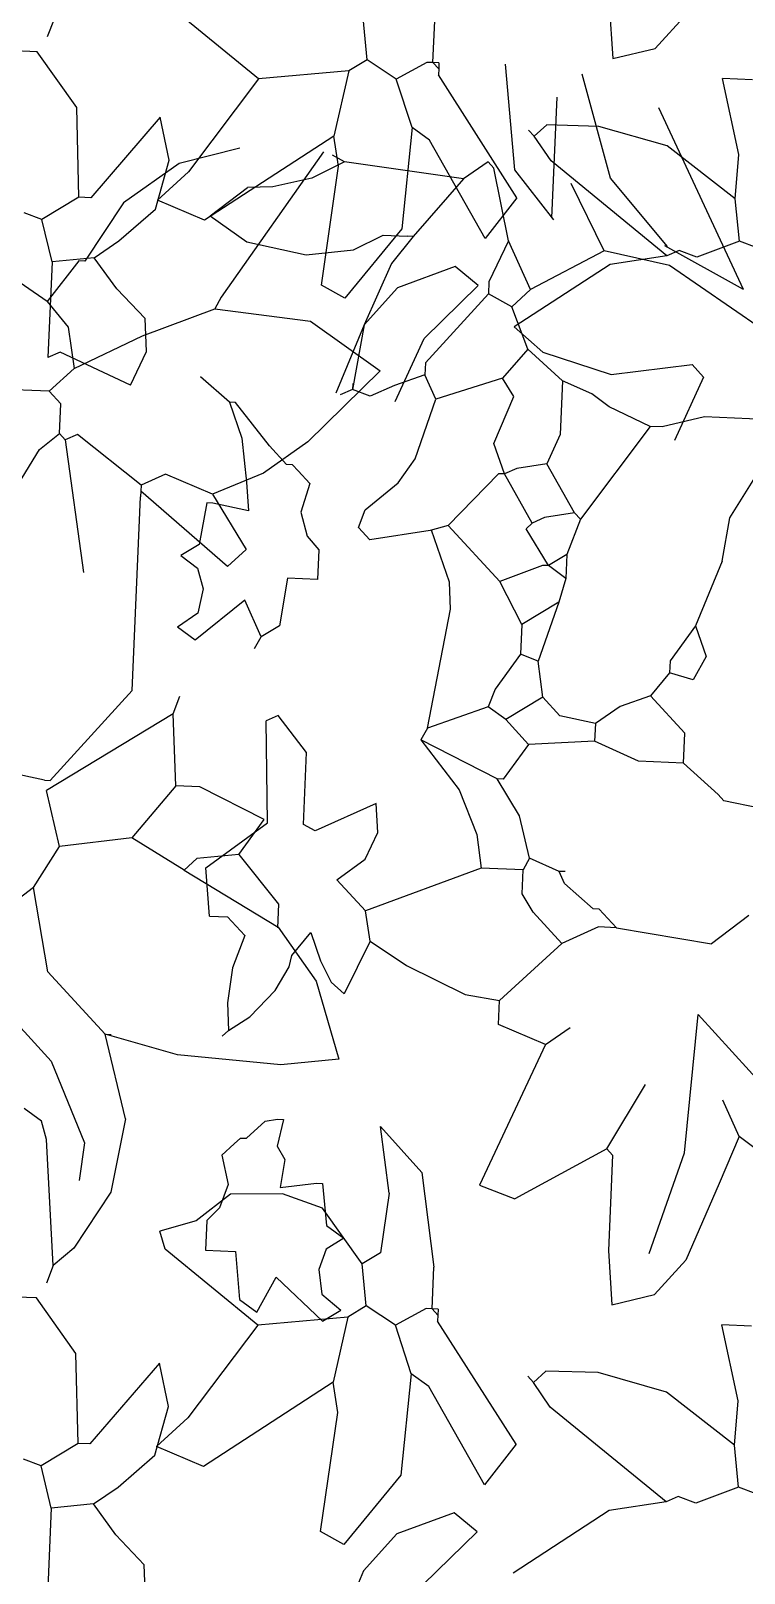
# Model space of a CAD drawing. Header units: inches. Extents: x 140.5 to 186.8, y 19 to 37.2.
# Drawn here: x 157.689 to 158.069, y 31.112 to 31.934 of the extents above; entities that cross this region are included whole.
import ezdxf

# ---------------------------------------------------------------- set-up
doc = ezdxf.new("R2010")
doc.units = ezdxf.units.IN
doc.header["$MEASUREMENT"] = 0
doc.layers.add('VERDE_siepe', color=96, linetype='Continuous')

msp = doc.modelspace()

# ---------------------------------------------------------------- linework, layer by layer
at = {"layer": 'VERDE_siepe'}
for p, q in [((157.81028, 31.90881), (157.76097, 31.94927)), ((157.99716, 31.94854), (157.99909, 31.91973)), ((157.7013, 31.9407), (157.6977, 31.93128)), ((157.86819, 31.91905), (157.86597, 31.94149)), ((157.90323, 31.91752), (157.9042, 31.93982)), ((158.03843, 31.94355), (158.02167, 31.92512)), ((157.6924, 31.92331), (157.67648, 31.924)), ((157.71346, 31.89366), (157.6924, 31.92331)), ((157.99909, 31.91973), (158.02167, 31.92512)), ((157.85835, 31.91309), (157.81028, 31.90881)), ((157.85835, 31.91309), (157.85045, 31.87833)), ((157.86819, 31.91905), (157.85835, 31.91309)), ((157.88369, 31.9088), (157.86819, 31.91905)), ((157.90004, 31.91766), (157.88369, 31.9088)), ((157.90323, 31.91752), (157.90004, 31.91766)), ((157.90642, 31.91738), (157.90323, 31.91752)), ((157.90628, 31.9142), (157.90323, 31.91752)), ((157.90628, 31.9142), (157.90614, 31.91101)), ((157.90642, 31.91738), (157.90628, 31.9142)), ((157.94169, 31.91675), (157.94659, 31.8604)), ((157.81028, 31.90881), (157.77301, 31.85936)), ((157.89214, 31.88289), (157.88369, 31.9088)), ((157.94796, 31.84535), (157.90614, 31.91101)), ((157.99785, 31.85583), (157.98269, 31.91134)), ((158.07345, 31.90829), (158.05753, 31.90898)), ((158.06624, 31.86852), (158.05753, 31.90898)), ((157.96658, 31.83481), (157.96938, 31.89915)), ((157.71456, 31.84573), (157.71346, 31.89366)), ((157.75792, 31.88852), (157.72094, 31.84545)), ((157.76272, 31.8655), (157.75792, 31.88852)), ((158.02341, 31.8936), (158.06854, 31.79672)), ((157.89214, 31.88289), (157.8866, 31.82887)), ((157.90142, 31.87611), (157.89214, 31.88289)), ((157.95723, 31.87824), (157.95418, 31.88156)), ((157.96388, 31.88433), (157.95723, 31.87824)), ((157.99165, 31.8835), (157.96388, 31.88433)), ((158.02805, 31.87312), (157.99165, 31.8835)), ((157.80023, 31.87191), (157.76794, 31.86374)), ((157.85045, 31.87833), (157.78146, 31.83346)), ((157.85294, 31.86226), (157.85045, 31.87833)), ((157.93107, 31.82374), (157.90142, 31.87611)), ((157.96623, 31.86508), (157.95723, 31.87824)), ((158.06431, 31.84484), (158.02805, 31.87312)), ((157.76794, 31.86374), (157.73829, 31.8427)), ((157.75544, 31.83943), (157.76272, 31.8655)), ((157.84482, 31.86996), (157.79038, 31.79254)), ((157.85602, 31.8647), (157.83861, 31.85584)), ((157.85602, 31.8647), (157.84978, 31.86816)), ((157.91946, 31.85554), (157.85602, 31.8647)), ((157.93262, 31.86455), (157.91946, 31.85554)), ((157.93567, 31.86123), (157.93262, 31.86455)), ((158.02787, 31.81451), (157.96623, 31.86508)), ((158.06431, 31.84484), (158.06624, 31.86852)), ((157.77301, 31.85936), (157.75638, 31.84413)), ((157.83861, 31.85584), (157.81785, 31.85129)), ((157.84379, 31.79881), (157.85294, 31.86226)), ((157.91946, 31.85554), (157.89259, 31.8248)), ((157.94356, 31.82258), (157.93567, 31.86123)), ((157.94659, 31.8604), (157.96748, 31.83376)), ((158.02811, 31.81942), (157.99785, 31.85583)), ((157.78453, 31.83589), (157.80434, 31.85099)), ((157.81785, 31.85129), (157.80434, 31.85099)), ((157.99439, 31.81716), (157.97681, 31.85304)), ((157.71456, 31.84573), (157.69489, 31.83381)), ((157.72094, 31.84545), (157.71456, 31.84573)), ((157.73829, 31.8427), (157.71779, 31.81167)), ((157.73589, 31.82245), (157.75544, 31.83943)), ((157.78146, 31.83346), (157.75638, 31.84413)), ((157.94796, 31.84535), (157.93107, 31.82374)), ((158.06652, 31.8224), (158.06431, 31.84484)), ((157.69489, 31.83381), (157.68547, 31.83742)), ((157.70029, 31.81123), (157.69489, 31.83381)), ((157.78453, 31.83589), (157.804, 31.8219)), ((157.6977, 31.7902), (157.64812, 31.82429)), ((157.72273, 31.81344), (157.73589, 31.82245)), ((157.804, 31.8219), (157.83569, 31.81507)), ((157.8866, 31.82887), (157.85626, 31.79189)), ((157.86095, 31.81778), (157.87665, 31.82549)), ((157.87665, 31.82549), (157.88939, 31.82494)), ((157.89259, 31.8248), (157.88119, 31.81036)), ((157.89259, 31.8248), (157.88939, 31.82494)), ((157.94356, 31.82258), (157.93303, 31.80068)), ((157.95519, 31.79653), (157.94356, 31.82258)), ((158.06652, 31.8224), (158.0438, 31.81382)), ((158.07594, 31.81879), (158.06652, 31.8224)), ((157.83569, 31.81507), (157.86095, 31.81778)), ((157.99439, 31.81716), (157.95519, 31.79653)), ((158.02917, 31.80927), (157.99439, 31.81716)), ((158.02787, 31.81451), (157.99765, 31.80995)), ((158.02659, 31.82005), (158.06854, 31.79672)), ((158.03438, 31.81742), (158.02787, 31.81451)), ((158.0438, 31.81382), (158.03438, 31.81742)), ((157.71461, 31.81181), (157.6977, 31.7902)), ((157.70029, 31.81123), (157.69807, 31.76026)), ((157.72273, 31.81344), (157.70029, 31.81123)), ((157.71779, 31.81167), (157.71461, 31.81181)), ((157.73478, 31.79697), (157.72273, 31.81344)), ((157.88119, 31.81036), (157.86663, 31.77773)), ((157.91499, 31.80879), (157.88438, 31.79748)), ((157.92732, 31.79868), (157.91499, 31.80879)), ((157.99765, 31.80995), (157.94641, 31.77656)), ((158.07875, 31.77518), (158.02917, 31.80927)), ((157.85626, 31.79189), (157.84379, 31.79881)), ((157.88438, 31.79748), (157.86663, 31.77773)), ((157.89856, 31.77047), (157.92732, 31.79868)), ((157.93303, 31.80068), (157.93275, 31.79432)), ((157.6977, 31.7902), (157.70877, 31.77651)), ((157.74982, 31.78105), (157.73478, 31.79697)), ((157.79038, 31.79254), (157.78692, 31.78631)), ((157.93275, 31.79432), (157.89923, 31.75747)), ((157.94521, 31.78739), (157.93275, 31.79432)), ((157.95519, 31.79653), (157.94521, 31.78739)), ((157.7485, 31.77185), (157.78692, 31.78631)), ((157.75059, 31.76342), (157.74982, 31.78105)), ((157.78692, 31.78631), (157.8379, 31.77968)), ((157.9538, 31.76467), (157.94521, 31.78739)), ((157.70877, 31.77651), (157.71211, 31.75446)), ((157.8379, 31.77968), (157.87514, 31.75314)), ((157.86663, 31.77773), (157.85139, 31.74133)), ((157.86663, 31.77773), (157.8603, 31.74321)), ((157.94641, 31.77656), (157.96178, 31.76312)), ((157.71211, 31.75446), (157.7485, 31.77185)), ((157.88312, 31.73676), (157.89856, 31.77047)), ((157.9538, 31.76467), (157.94036, 31.74929)), ((157.97222, 31.7479), (157.9538, 31.76467)), ((157.70457, 31.76317), (157.69807, 31.76026)), ((157.74211, 31.74556), (157.70457, 31.76317)), ((157.74211, 31.74556), (157.75059, 31.76342)), ((157.89923, 31.75747), (157.89895, 31.7511)), ((157.96178, 31.76312), (157.99817, 31.75129)), ((157.99817, 31.75129), (158.0413, 31.75647)), ((158.04739, 31.74981), (158.0413, 31.75647)), ((157.71211, 31.75446), (157.69881, 31.74227)), ((157.79474, 31.73649), (157.77937, 31.74993)), ((157.87514, 31.75314), (157.83663, 31.71524)), ((157.89895, 31.7511), (157.88274, 31.74542)), ((157.90476, 31.73808), (157.89895, 31.7511)), ((157.94036, 31.74929), (157.90476, 31.73808)), ((157.94632, 31.73946), (157.94036, 31.74929)), ((157.97222, 31.7479), (157.97097, 31.71923)), ((157.98788, 31.74083), (157.97222, 31.7479)), ((158.04739, 31.74981), (158.03195, 31.7161)), ((157.69881, 31.74227), (157.66694, 31.74366)), ((157.7049, 31.73562), (157.69881, 31.74227)), ((157.8603, 31.74321), (157.85379, 31.7403)), ((157.86044, 31.74639), (157.8603, 31.74321)), ((157.86972, 31.73961), (157.8603, 31.74321)), ((157.88274, 31.74542), (157.86972, 31.73961)), ((157.99716, 31.73405), (157.98788, 31.74083)), ((157.7042, 31.71969), (157.7049, 31.73562)), ((157.79793, 31.73635), (157.79474, 31.73649)), ((157.79474, 31.73649), (157.80141, 31.71732)), ((157.81607, 31.71322), (157.79793, 31.73635)), ((157.89379, 31.7062), (157.90476, 31.73808)), ((157.93565, 31.71438), (157.94632, 31.73946)), ((158.01904, 31.72352), (157.99716, 31.73405)), ((158.01904, 31.72352), (157.98178, 31.67407)), ((158.02542, 31.72324), (158.01904, 31.72352)), ((158.04799, 31.72864), (158.02542, 31.72324)), ((158.07986, 31.72725), (158.04799, 31.72864)), ((157.69364, 31.71121), (157.7042, 31.71969)), ((157.70726, 31.71637), (157.7042, 31.71969)), ((157.71376, 31.71927), (157.70726, 31.71637)), ((157.70726, 31.71637), (157.71694, 31.64571)), ((157.7477, 31.69225), (157.71376, 31.71927)), ((157.80141, 31.71732), (157.80381, 31.69376)), ((157.83663, 31.71524), (157.81287, 31.69868)), ((157.97097, 31.71923), (157.96391, 31.70357)), ((157.68042, 31.6898), (157.69364, 31.71121)), ((157.82521, 31.70324), (157.81607, 31.71322)), ((157.94132, 31.69818), (157.93565, 31.71438)), ((157.81287, 31.69868), (157.78579, 31.6874)), ((157.8284, 31.7031), (157.82521, 31.70324)), ((157.83144, 31.69977), (157.8284, 31.7031)), ((157.83144, 31.69977), (157.83754, 31.69313)), ((157.88466, 31.69351), (157.89379, 31.7062)), ((157.94784, 31.70109), (157.94132, 31.69818)), ((157.96391, 31.70357), (157.94784, 31.70109)), ((157.97872, 31.6774), (157.96391, 31.70357)), ((157.7477, 31.69225), (157.74756, 31.68907)), ((157.76072, 31.69807), (157.7477, 31.69225)), ((157.78579, 31.6874), (157.76072, 31.69807)), ((157.80381, 31.69376), (157.80499, 31.67858)), ((157.83754, 31.69313), (157.83282, 31.67777)), ((157.86708, 31.67907), (157.88466, 31.69351)), ((157.93814, 31.69832), (157.9114, 31.67076)), ((157.94132, 31.69818), (157.93814, 31.69832)), ((157.95615, 31.67199), (157.94132, 31.69818)), ((158.06147, 31.67478), (158.07469, 31.69619)), ((157.74292, 31.58266), (157.74742, 31.68589)), ((157.74756, 31.68907), (157.74742, 31.68589)), ((157.79368, 31.64875), (157.74756, 31.68907)), ((157.78282, 31.68274), (157.77866, 31.66058)), ((157.78601, 31.6826), (157.78282, 31.68274)), ((157.78579, 31.6874), (157.80366, 31.6579)), ((157.80499, 31.67858), (157.78601, 31.6826)), ((157.83282, 31.67777), (157.83627, 31.66508)), ((157.86347, 31.66965), (157.86708, 31.67907)), ((157.96266, 31.6749), (157.95615, 31.67199)), ((157.97872, 31.6774), (157.96266, 31.6749)), ((157.98178, 31.67407), (157.97457, 31.65523)), ((157.98178, 31.67407), (157.97872, 31.6774)), ((158.05741, 31.65162), (158.06147, 31.67478)), ((157.86957, 31.663), (157.86347, 31.66965)), ((157.9017, 31.66798), (157.86957, 31.663)), ((157.9114, 31.67076), (157.9017, 31.66798)), ((157.91206, 31.64051), (157.90241, 31.6682)), ((157.93882, 31.64083), (157.9114, 31.67076)), ((157.95282, 31.66895), (157.95615, 31.67199)), ((157.96473, 31.64928), (157.95282, 31.66895)), ((157.77866, 31.66058), (157.76882, 31.65462)), ((157.80366, 31.6579), (157.79368, 31.64875)), ((157.83627, 31.66508), (157.84239, 31.6578)), ((157.84239, 31.6578), (157.84169, 31.64187)), ((157.76882, 31.65462), (157.77782, 31.648)), ((157.96155, 31.64942), (157.93882, 31.64083)), ((157.96473, 31.64928), (157.96155, 31.64942)), ((157.97457, 31.65523), (157.96473, 31.64928)), ((157.97401, 31.64249), (157.96473, 31.64928)), ((157.97457, 31.65523), (157.97401, 31.64249)), ((158.05741, 31.65162), (158.04313, 31.61713)), ((157.77782, 31.648), (157.78077, 31.63696)), ((157.82576, 31.64256), (157.82146, 31.61722)), ((157.84169, 31.64187), (157.82576, 31.64256)), ((157.9506, 31.61797), (157.93882, 31.64083)), ((157.97401, 31.64249), (157.97027, 31.62988)), ((157.78077, 31.63696), (157.77792, 31.624)), ((157.91265, 31.62601), (157.91206, 31.64051)), ((157.8029, 31.63079), (157.77644, 31.60961)), ((157.81163, 31.61126), (157.8029, 31.63079)), ((157.90031, 31.5627), (157.91265, 31.62601)), ((157.97027, 31.62988), (157.9506, 31.61797)), ((157.97027, 31.62988), (157.95933, 31.59843)), ((157.77792, 31.624), (157.76716, 31.61639)), ((157.77644, 31.60961), (157.76716, 31.61639)), ((157.82146, 31.61722), (157.81163, 31.61126)), ((157.9506, 31.61797), (157.94991, 31.60204)), ((158.04313, 31.61713), (158.02956, 31.59857)), ((158.04313, 31.61713), (158.04881, 31.60092)), ((157.80816, 31.60502), (157.81163, 31.61126)), ((157.94991, 31.60204), (157.93632, 31.58348)), ((157.95933, 31.59843), (157.94991, 31.60204)), ((158.04881, 31.60092), (158.04188, 31.58846)), ((157.96168, 31.57918), (157.95933, 31.59843)), ((158.02928, 31.59219), (158.01916, 31.57987)), ((158.02956, 31.59857), (158.02928, 31.59219)), ((158.04188, 31.58846), (158.02928, 31.59219)), ((157.93632, 31.58348), (157.93272, 31.57406)), ((157.69934, 31.53476), (157.74292, 31.58266)), ((157.76472, 31.57022), (157.76833, 31.57964)), ((157.96168, 31.57918), (157.942, 31.56727)), ((157.97082, 31.5692), (157.96168, 31.57918)), ((158.01916, 31.57987), (158.00295, 31.57419)), ((158.03745, 31.55992), (158.01916, 31.57987)), ((157.76472, 31.57022), (157.69739, 31.52943)), ((157.76625, 31.53184), (157.76472, 31.57022)), ((157.82079, 31.56937), (157.81429, 31.56645)), ((157.83589, 31.54956), (157.82079, 31.56937)), ((157.93272, 31.57406), (157.90031, 31.5627)), ((157.942, 31.56727), (157.93272, 31.57406)), ((157.95419, 31.55397), (157.942, 31.56727)), ((157.9898, 31.56519), (157.97082, 31.5692)), ((158.00295, 31.57419), (157.9898, 31.56519)), ((157.81511, 31.51216), (157.81429, 31.56645)), ((157.90031, 31.5627), (157.89684, 31.55647)), ((157.9898, 31.56519), (157.98938, 31.55563)), ((158.03675, 31.54399), (158.03745, 31.55992)), ((157.93743, 31.53555), (157.89684, 31.55647)), ((157.89684, 31.55647), (157.91725, 31.52979)), ((157.95419, 31.55397), (157.94062, 31.53541)), ((157.98938, 31.55563), (157.95419, 31.55397)), ((158.01281, 31.54498), (157.98938, 31.55563)), ((157.83423, 31.51132), (157.83589, 31.54956)), ((158.03675, 31.54399), (158.01281, 31.54498)), ((158.05517, 31.52722), (158.03675, 31.54399)), ((157.69615, 31.5349), (157.67717, 31.53892)), ((157.69615, 31.5349), (157.69934, 31.53476)), ((157.94934, 31.51588), (157.93743, 31.53555)), ((157.94062, 31.53541), (157.93743, 31.53555)), ((157.70418, 31.49943), (157.69739, 31.52943)), ((157.76625, 31.53184), (157.74269, 31.50414)), ((157.77899, 31.53129), (157.76625, 31.53184)), ((157.81334, 31.51383), (157.77899, 31.53129)), ((157.91725, 31.52979), (157.92665, 31.50593)), ((158.05822, 31.5239), (158.05517, 31.52722)), ((157.87301, 31.5224), (157.84046, 31.50785)), ((157.87388, 31.50706), (157.87301, 31.5224)), ((158.0772, 31.51988), (158.05822, 31.5239)), ((157.78214, 31.48805), (157.81511, 31.51216)), ((157.79976, 31.49527), (157.81334, 31.51383)), ((157.84046, 31.50785), (157.83423, 31.51132)), ((157.95474, 31.49329), (157.94934, 31.51588)), ((157.74269, 31.50414), (157.70418, 31.49943)), ((157.77067, 31.48696), (157.74269, 31.50414)), ((157.86711, 31.4927), (157.87388, 31.50706)), ((157.92665, 31.50593), (157.92897, 31.48804)), ((157.69046, 31.47769), (157.70418, 31.49943)), ((157.77732, 31.49306), (157.77067, 31.48696)), ((157.79976, 31.49527), (157.77732, 31.49306)), ((157.79976, 31.49527), (157.82095, 31.4688)), ((157.95474, 31.49329), (157.95127, 31.48707)), ((157.97039, 31.48623), (157.95474, 31.49329)), ((157.77067, 31.48696), (157.82074, 31.45648)), ((157.78421, 31.46242), (157.78214, 31.48805)), ((157.85209, 31.48181), (157.86711, 31.4927)), ((157.92897, 31.48804), (157.86733, 31.46519)), ((157.95127, 31.48707), (157.92897, 31.48804)), ((157.95072, 31.47432), (157.95127, 31.48707)), ((157.97358, 31.48609), (157.97039, 31.48623)), ((157.9733, 31.47972), (157.97039, 31.48623)), ((157.69046, 31.47769), (157.67065, 31.46259)), ((157.69808, 31.43267), (157.69046, 31.47769)), ((157.86733, 31.46519), (157.85209, 31.48181)), ((157.98867, 31.46628), (157.9733, 31.47972)), ((157.82095, 31.4688), (157.8204, 31.45606)), ((157.95668, 31.46448), (157.95072, 31.47432)), ((157.78421, 31.46242), (157.79377, 31.46201)), ((157.79377, 31.46201), (157.80291, 31.45203)), ((157.86982, 31.44911), (157.86733, 31.46519)), ((157.97191, 31.44786), (157.95668, 31.46448)), ((157.99186, 31.46614), (157.98867, 31.46628)), ((158.00101, 31.45617), (157.99186, 31.46614)), ((158.07151, 31.46267), (158.0517, 31.44757)), ((157.80291, 31.45203), (157.7964, 31.4348)), ((157.82074, 31.45648), (157.84099, 31.42774)), ((157.82799, 31.44136), (157.8381, 31.4537)), ((157.8381, 31.4537), (157.84325, 31.43862)), ((157.99145, 31.45659), (157.97191, 31.44786)), ((158.00101, 31.45617), (157.99145, 31.45659)), ((158.00101, 31.45617), (158.0517, 31.44757)), ((157.86982, 31.44911), (157.85583, 31.421)), ((157.86982, 31.44911), (157.88921, 31.43603)), ((157.97191, 31.44786), (157.93866, 31.41738)), ((157.81921, 31.42267), (157.82652, 31.43525)), ((157.82652, 31.43525), (157.82799, 31.44136)), ((157.84325, 31.43862), (157.8489, 31.42723)), ((157.88921, 31.43603), (157.92047, 31.4206)), ((157.72854, 31.39942), (157.69808, 31.43267)), ((157.7964, 31.4348), (157.79374, 31.41615)), ((157.84099, 31.42774), (157.853, 31.38618)), ((157.8489, 31.42723), (157.85583, 31.421)), ((157.66342, 31.42496), (157.69978, 31.38506)), ((157.8057, 31.4086), (157.81921, 31.42267)), ((157.92047, 31.4206), (157.93866, 31.41738)), ((157.79374, 31.41615), (157.79431, 31.40133)), ((157.9381, 31.40464), (157.93866, 31.41738)), ((157.79431, 31.40133), (157.8057, 31.4086)), ((157.96318, 31.39397), (157.9381, 31.40464)), ((157.96318, 31.39397), (157.97634, 31.40298)), ((158.03718, 31.33623), (158.04447, 31.40994)), ((158.04447, 31.40994), (158.08083, 31.37004)), ((157.72854, 31.39942), (157.73174, 31.39928)), ((157.73935, 31.35426), (157.72854, 31.39942)), ((157.7671, 31.38846), (157.72854, 31.39942)), ((157.79431, 31.40134), (157.79099, 31.39829)), ((157.82215, 31.38312), (157.7671, 31.38846)), ((157.853, 31.38618), (157.82215, 31.38312)), ((157.96318, 31.39397), (157.92799, 31.3189)), ((157.69978, 31.38506), (157.7176, 31.34142)), ((157.99587, 31.33828), (158.01651, 31.3725)), ((158.06637, 31.34478), (158.05765, 31.36431)), ((157.6946, 31.35302), (157.68532, 31.3598)), ((157.69737, 31.34332), (157.6946, 31.35302)), ((157.73935, 31.35426), (157.73166, 31.31524)), ((157.80384, 31.34391), (157.81381, 31.35305)), ((157.81381, 31.35305), (157.82043, 31.35412)), ((157.82363, 31.35398), (157.82021, 31.3397)), ((157.82043, 31.35412), (157.82363, 31.35398)), ((157.87992, 31.31461), (157.87533, 31.35015)), ((157.87533, 31.35015), (157.8973, 31.32574)), ((158.06637, 31.34478), (158.0557, 31.31972)), ((158.07565, 31.338), (158.06637, 31.34478)), ((157.70083, 31.27614), (157.69737, 31.34332)), ((157.7176, 31.34142), (157.71469, 31.32142)), ((157.79733, 31.34099), (157.79068, 31.3349)), ((157.79733, 31.34099), (157.80066, 31.34404)), ((157.80066, 31.34404), (157.80384, 31.34391)), ((157.82021, 31.3397), (157.82434, 31.3326)), ((157.99587, 31.33828), (157.94682, 31.31169)), ((157.99587, 31.33828), (157.99891, 31.33496)), ((157.79068, 31.3349), (157.79404, 31.3192)), ((157.82434, 31.3326), (157.82184, 31.31758)), ((157.99891, 31.33496), (157.99669, 31.28398)), ((158.01851, 31.28249), (158.03718, 31.33623)), ((157.8973, 31.32574), (157.90373, 31.27526)), ((157.73166, 31.31524), (157.71193, 31.28532)), ((157.79543, 31.31406), (157.77713, 31.29993)), ((157.79404, 31.3192), (157.78951, 31.30685)), ((157.82309, 31.31432), (157.79543, 31.31406)), ((157.82184, 31.31758), (157.8411, 31.31993)), ((157.84445, 31.30657), (157.82309, 31.31432)), ((157.8411, 31.31993), (157.84429, 31.31979)), ((157.84429, 31.31979), (157.8465, 31.29735)), ((157.87992, 31.31461), (157.87534, 31.28289)), ((157.92799, 31.3189), (157.94682, 31.31169)), ((158.0557, 31.31972), (158.03796, 31.27898)), ((157.78951, 31.30685), (157.78278, 31.30013)), ((157.8655, 31.27693), (157.84445, 31.30657)), ((157.77713, 31.29993), (157.75773, 31.2944)), ((157.78278, 31.30013), (157.78208, 31.2842)), ((157.8465, 31.29735), (157.85578, 31.29056)), ((157.7605, 31.2847), (157.75773, 31.2944)), ((157.85578, 31.29056), (157.84624, 31.28475)), ((157.71193, 31.28532), (157.70083, 31.27614)), ((157.80982, 31.24425), (157.7605, 31.2847)), ((157.78208, 31.2842), (157.79802, 31.2835)), ((157.79802, 31.2835), (157.80009, 31.25788)), ((157.84624, 31.28475), (157.84235, 31.27401)), ((157.87534, 31.28289), (157.8655, 31.27693)), ((157.99669, 31.28398), (157.99862, 31.25517)), ((158.03796, 31.27898), (158.02121, 31.26056)), ((157.70083, 31.27614), (157.69723, 31.26672)), ((157.84235, 31.27401), (157.84406, 31.26085)), ((157.86772, 31.25449), (157.8655, 31.27693)), ((157.90276, 31.25296), (157.90373, 31.27526)), ((157.80937, 31.25109), (157.81976, 31.26979)), ((157.81976, 31.26979), (157.84428, 31.24638)), ((157.69193, 31.25874), (157.67601, 31.25944)), ((157.71299, 31.2291), (157.69193, 31.25874)), ((157.80009, 31.25788), (157.80937, 31.25109)), ((157.84406, 31.26085), (157.85412, 31.25233)), ((157.86772, 31.25449), (157.85788, 31.24853)), ((157.88323, 31.24424), (157.86772, 31.25449)), ((157.99862, 31.25517), (158.02121, 31.26056)), ((157.85788, 31.24853), (157.80982, 31.24425)), ((157.84428, 31.24638), (157.85412, 31.25233)), ((157.85788, 31.24853), (157.84998, 31.21377)), ((157.89958, 31.2531), (157.88323, 31.24424)), ((157.90276, 31.25296), (157.89958, 31.2531)), ((157.90595, 31.25282), (157.90276, 31.25296)), ((157.90581, 31.24964), (157.90276, 31.25296)), ((157.90581, 31.24964), (157.90567, 31.24645)), ((157.9475, 31.18079), (157.90567, 31.24645)), ((157.90595, 31.25282), (157.90581, 31.24964)), ((157.80982, 31.24425), (157.77254, 31.19479)), ((157.89167, 31.21833), (157.88323, 31.24424)), ((158.07298, 31.24373), (158.05706, 31.24442)), ((158.06577, 31.20396), (158.05706, 31.24442)), ((157.71409, 31.18117), (157.71299, 31.2291)), ((157.75745, 31.22396), (157.72047, 31.18089)), ((157.76225, 31.20094), (157.75745, 31.22396)), ((157.84998, 31.21377), (157.78099, 31.16889)), ((157.85247, 31.1977), (157.84998, 31.21377)), ((157.89167, 31.21833), (157.88613, 31.16431)), ((157.90095, 31.21155), (157.89167, 31.21833)), ((157.95676, 31.21368), (157.95371, 31.217)), ((157.96341, 31.21977), (157.95676, 31.21368)), ((157.96576, 31.20052), (157.95676, 31.21368)), ((157.99118, 31.21894), (157.96341, 31.21977)), ((158.02758, 31.20856), (157.99118, 31.21894)), ((157.9306, 31.15917), (157.90095, 31.21155)), ((158.06384, 31.18028), (158.02758, 31.20856)), ((157.75497, 31.17487), (157.76225, 31.20094)), ((157.84332, 31.13425), (157.85247, 31.1977)), ((158.0274, 31.14995), (157.96576, 31.20052)), ((158.06384, 31.18028), (158.06577, 31.20396)), ((157.77254, 31.19479), (157.75591, 31.17956)), ((157.71409, 31.18117), (157.69442, 31.16925)), ((157.72047, 31.18089), (157.71409, 31.18117)), ((157.9475, 31.18079), (157.9306, 31.15917)), ((158.06605, 31.15784), (158.06384, 31.18028)), ((157.69442, 31.16925), (157.685, 31.17286)), ((157.73542, 31.15789), (157.75497, 31.17487)), ((157.78099, 31.16889), (157.75591, 31.17956)), ((157.69982, 31.14667), (157.69442, 31.16925)), ((157.88613, 31.16431), (157.85579, 31.12733)), ((157.72226, 31.14888), (157.73542, 31.15789)), ((158.06605, 31.15784), (158.04334, 31.14925)), ((158.07547, 31.15423), (158.06605, 31.15784)), ((157.72226, 31.14888), (157.69982, 31.14667)), ((157.73431, 31.1324), (157.72226, 31.14888)), ((158.0274, 31.14995), (157.99718, 31.14539)), ((158.03392, 31.15285), (158.0274, 31.14995)), ((158.04334, 31.14925), (158.03392, 31.15285)), ((157.69982, 31.14667), (157.6976, 31.0957)), ((157.91452, 31.14423), (157.88391, 31.13291)), ((157.92685, 31.13412), (157.91452, 31.14423)), ((157.99718, 31.14539), (157.94594, 31.112)), ((157.74936, 31.11648), (157.73431, 31.1324)), ((157.85579, 31.12733), (157.84332, 31.13425)), ((157.88391, 31.13291), (157.86616, 31.11317)), ((157.89809, 31.10591), (157.92685, 31.13412)), ((157.75012, 31.09886), (157.74936, 31.11648)), ((157.86616, 31.11317), (157.85093, 31.07677))]:
    msp.add_line(p, q, dxfattribs=at)
msp.add_arc((157.74292, 31.58266), 0.000000399, 317.3475, 357.15048, dxfattribs=at)

doc.saveas('drawing.dxf')
